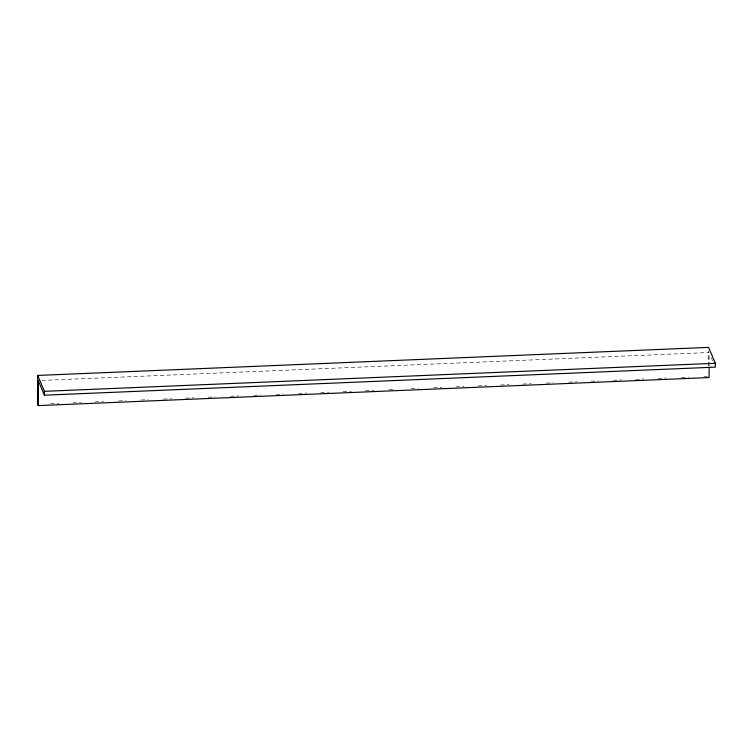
<?xml version="1.0" encoding="UTF-8"?>
<svg xmlns="http://www.w3.org/2000/svg" width="753" height="753" viewBox="0 0 753 753"><rect width="100%" height="100%" fill="white"/><g stroke="black" fill="none" stroke-linecap="round" stroke-linejoin="round"><path stroke-width="0.56" stroke-dasharray="3.77 2.82" d="M708.554 365.892L708.564 350.86M709.1 366.174L709.11 353.656M41.735 380.416L709.11 352.517M50.573 403.796L58.8 403.457M72.9 402.864L81.126 402.526M95.226 401.933L103.443 401.584M118.72 400.954L125.77 400.652M141.046 400.012L148.096 399.721M163.373 399.081L171.59 398.742M185.69 398.149L193.916 397.81M208.016 397.217L215.066 396.925M230.343 396.285L238.569 395.937M253.836 395.306L260.886 395.005M276.163 394.365L283.213 394.073M298.489 393.433L306.716 393.094M320.816 392.501L329.033 392.162M343.133 391.569L351.359 391.221M365.459 390.638L373.686 390.289M388.962 389.649L394.836 389.405M411.279 388.717L418.329 388.426M433.606 387.786L441.832 387.447M455.932 386.854L464.159 386.505M478.259 385.922L486.476 385.574M500.576 384.99L508.802 384.642M522.902 384.058L531.129 383.71M546.405 383.07L553.455 382.778M568.722 382.138L576.949 381.79M591.049 381.206L598.098 380.914M613.375 380.274L621.601 379.926M635.701 379.343L643.928 378.994M658.018 378.401L666.245 378.062M681.521 377.422L688.571 377.131M703.848 376.491L707.368 376.34M711.34 357.741L712.677 360.875"/><path stroke-width="1.13" d="M38.196 405.613L38.215 380.557L44.455 395.184L715.35 367.144L715.35 363.285L708.573 347.387L37.678 375.436L37.65 404.342L38.196 405.613L709.091 377.564L709.1 367.313M44.455 395.184L44.455 391.334L37.678 375.436M44.455 391.334L715.35 363.285"/></g></svg>
